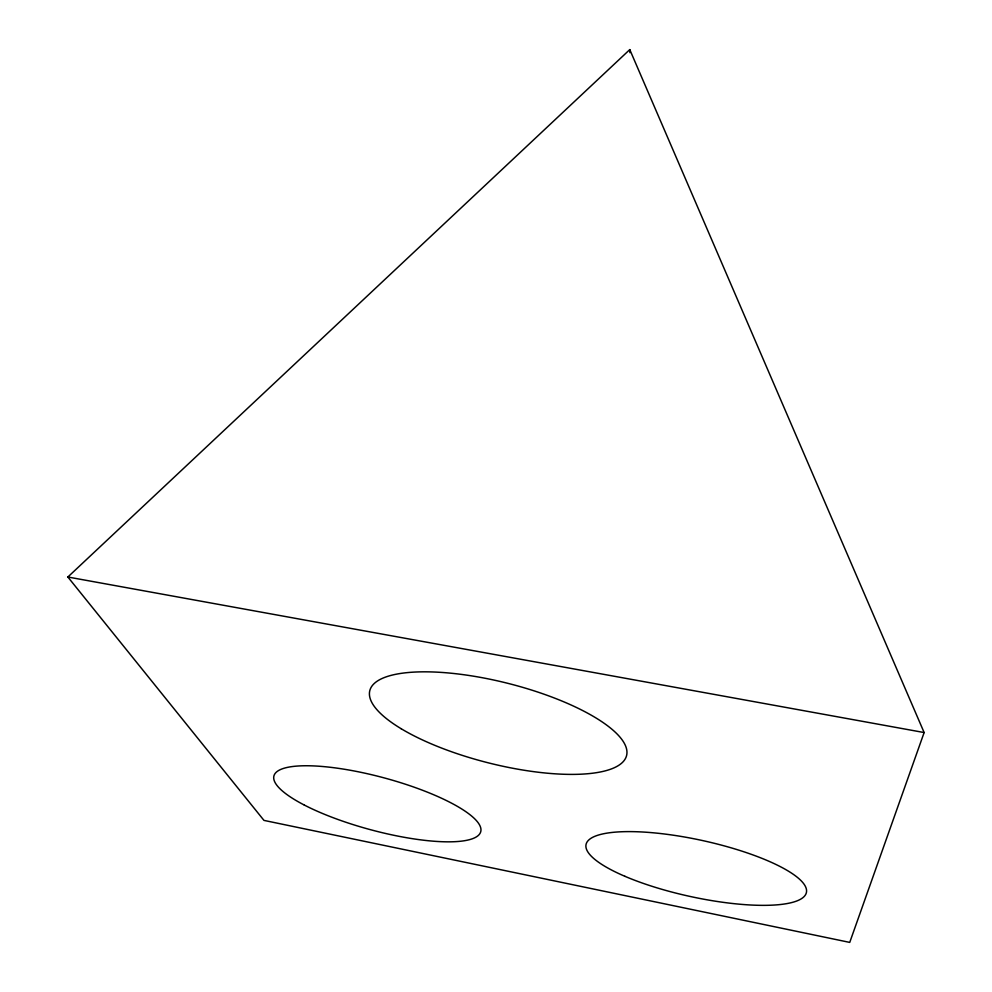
<?xml version="1.0" encoding="UTF-8"?>
<svg xmlns="http://www.w3.org/2000/svg" width="992" height="992" viewBox="0 0 992 992"><rect width="100%" height="100%" fill="white"/><g stroke="black" fill="none" stroke-linecap="round" stroke-linejoin="round"><path stroke-width="1.49" d="M924.135 732.542L849.735 942.4L263.971 820.396L67.865 577.009L629.771 49.6L924.135 732.542L67.865 577.009M629.771 49.6L629.932 52.688M304.284 805.033A107.086 26.784 15.1 0 0 477.524 836.095A107.086 26.784 15.1 0 0 350.226 770.251A107.086 26.784 15.1 0 0 304.284 805.033M624.886 876.296A112.766 28.632 12.3 0 0 804.735 895.863A112.766 28.632 12.3 0 0 658.862 833.354A112.766 28.632 12.3 0 0 624.886 876.296M401.09 728.674A132.42 40.932 14.2 0 0 620.05 764.435A132.42 40.932 14.2 0 0 473.668 676.209A132.42 40.932 14.2 0 0 401.09 728.674"/></g></svg>
